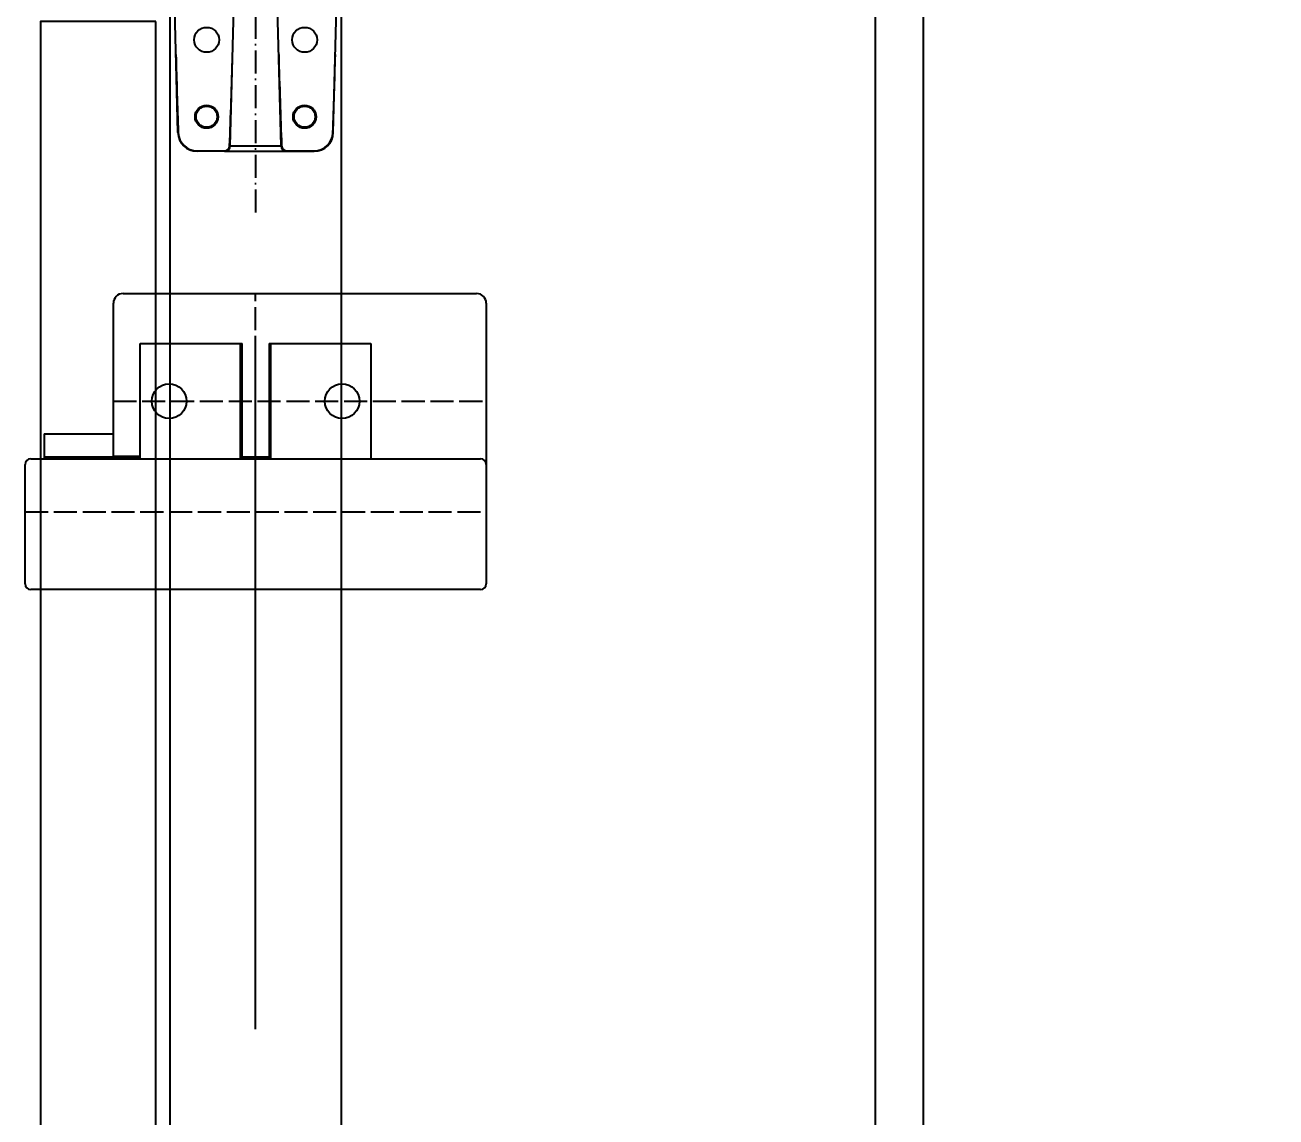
# Model space of a CAD drawing. Header units: millimetres. Extents: x 3615 to 23385, y 1892 to 17185.
# Drawn here: x 7265 to 7916, y 13649 to 14217 of the extents above; entities that cross this region are included whole.
import ezdxf

# ---------------------------------------------------------------- set-up
doc = ezdxf.new("R2010")
doc.units = ezdxf.units.MM
doc.header["$MEASUREMENT"] = 0
doc.linetypes.add('ACAD_ISO02W100', pattern=[15, 12, -3])
doc.linetypes.add('ACAD_ISO10W100', pattern=[18, 12, -3, 0, -3])
for name, color, linetype in [('Centerline', 1, 'ACAD_ISO10W100'), ('CONT_25', 1, 'Continuous'), ('CONT_35', 2, 'Continuous'), ('CONT_50', 5, 'Continuous'), ('DASH_25', 1, 'ACAD_ISO02W100'), ('DASHD_25', 1, 'ACAD_ISO10W100'), ('DIM_35', 7, 'Continuous'), ('Machinery', 94, 'Continuous')]:
    doc.layers.add(name, color=color, linetype=linetype)
doc.styles.add('ARIAL-N', font='ARIALN.TTF')
doc.dimstyles.new('KONE_30', dxfattribs={"dimscale": 30, "dimtxt": 3.5, "dimasz": 2.5, "dimexe": 1, "dimexo": 1, "dimgap": 1.5, "dimtad": 1, "dimdec": 0, "dimzin": 0, "dimdsep": 46, "dimtxsty": 'ARIAL-N', "dimcen": 0, "dimclrd": 256, "dimclre": 256, "dimclrt": 256, "dimadec": 1, "dimazin": 3, "dimtfac": 1, "dimtdec": 0, "dimtmove": 0, "dimatfit": 0, "dimfxl": 1, "dimtfill": 1, "dimtolj": 1, "dimtzin": 0, "dimarcsym": 0})

# ---------------------------------------------------------------- blocks, each defined once
blk = doc.blocks.new('M004650412_PL1_TopShaft')
at = {"layer": 'DASHD_25', "ltscale": 30}
blk.add_line((0, 0), (0, 6675), dxfattribs=at)
blk = doc.blocks.new('KONE-MAC-NMX11_51013591-SIDE')
at = {"layer": 'Centerline'}
blk.add_line((0, 449.29), (0, -595.14), dxfattribs=at)
at = {"layer": 'Machinery'}
for p, q in [((-13.24, -559.58), (-8.74, -387.5)), ((13.24, -559.58), (8.74, -387.5)), ((-40.44, -552.76), (-44.34, -403.7)), ((40.43, -552.76), (44.34, -403.7)), ((-13.22, -559.58), (13.24, -559.58)), ((-30.44, -562.23), (-16.24, -562.23)), ((-30.44, -562.23), (-30.44, -562.5)), ((-16.24, -562.5), (-30.44, -562.5)), ((-16.24, -562.5), (-16.24, -562.23)), ((-16.21, -562.5), (30.44, -562.5)), ((16.24, -562.23), (30.43, -562.23)), ((16.24, -562.23), (16.24, -562.5)), ((30.44, -562.5), (30.44, -562.23))]:
    blk.add_line(p, q, dxfattribs=at)
for centre, radius in [((-25.5, -504.5), 6.5), ((25.5, -504.5), 6.5), ((-25.5, -544.5), 6), ((-25.5, -544.5), 5.5), ((25.5, -544.5), 6), ((25.5, -544.5), 5.5)]:
    blk.add_circle(centre, radius, dxfattribs=at)
for centre, radius, start, end in [((4053.36, -405.56), 4096.24, 181.49044, 182.05976), ((-4053.36, -405.56), 4096.24, 357.94024, 358.50956), ((-30.44, -552.5), 10, 181.5, 270), ((-30.44, -552.43), 9.8, 182.10991, 270.04147), ((30.44, -552.43), 9.8, 269.95957, 357.89031), ((30.44, -552.5), 10, 270, 358.5), ((-16.24, -559.5), 3, 270, 358.5), ((-16.24, -559.5), 2.73, 270, 357.81709), ((16.24, -559.5), 3, 181.5, 270), ((16.24, -559.5), 2.73, 182.18291, 270)]:
    blk.add_arc(centre, radius, start, end, dxfattribs=at)
for centre, major_axis, start_param, end_param in [((-15, -512.03), (3, 114.6), -1.998217, -1.570796), ((15, -512.03), (-3, 114.6), 1.570796, 1.998217)]:
    blk.add_ellipse(centre, major_axis=major_axis, ratio=0.026168, start_param=start_param, end_param=end_param, dxfattribs=at)
for points, knots in [([(-40.44, -552.76), (-40.43, -552.78), (-40.33, -552.77), (-40.29, -552.78), (-40.24, -552.78)], [0, 0, 0, 0, 0.258798, 1, 1, 1, 1]), ([(40.24, -552.78), (40.29, -552.78), (40.33, -552.77), (40.43, -552.78), (40.43, -552.76)], [0, 0, 0, 0, 0.741201, 1, 1, 1, 1]), ([(-13.52, -559.6), (-13.45, -559.6), (-13.39, -559.58), (-13.25, -559.6), (-13.24, -559.58)], [0, 0, 0, 0, 0.742227, 1, 1, 1, 1]), ([(13.24, -559.58), (13.24, -559.6), (13.39, -559.58), (13.45, -559.6), (13.51, -559.6)], [0, 0, 0, 0, 0.257773, 1, 1, 1, 1])]:
    blk.add_open_spline(points, degree=3, knots=knots, dxfattribs=at)
blk = doc.blocks.new('M004650412_PL1_SEP')
at = {"layer": 'CONT_25', "ltscale": 18}
for p, q in [((-150, -850), (-150, -60)), ((-150, -60), (50, -60)), ((50, -60), (50, -850)), ((-150, -850), (50, -850)), ((-125, -1326), (-125, -950)), ((-125, -950), (125, -950)), ((125, -950), (125, -1326)), ((-125, -1326), (125, -1326))]:
    blk.add_line(p, q, dxfattribs=at)
at = {"layer": 'CONT_35', "ltscale": 18}
for p, q in [((-120, 15), (-110, 25)), ((110, 25), (-110, 25)), ((110, 25), (120, 15)), ((-120, 15), (-120, -30)), ((120, -30), (120, 15)), ((-112, -10.5), (-112, 10.5)), ((-98, 10.5), (-98, -10.5)), ((-83, 7), (-47, 7)), ((-18, 7), (18, 7)), ((47, 7), (83, 7)), ((98, -10.5), (98, 10.5)), ((112, 10.5), (112, -10.5)), ((-47, -7), (-83, -7)), ((18, -7), (-18, -7)), ((83, -7), (47, -7)), ((-171, -34), (-171, -30)), ((171, -30), (-171, -30)), ((171, -30), (171, -34)), ((-175, -34), (-171, -34)), ((-175, -34), (-175, -1410)), ((171, -34), (175, -34)), ((175, -1410), (175, -34)), ((118, -106), (118, -78)), ((130, -78), (130, -106)), ((118, -286), (118, -258)), ((130, -258), (130, -286)), ((118, -466), (118, -438)), ((130, -438), (130, -466)), ((118, -646), (118, -618)), ((130, -618), (130, -646)), ((118, -826), (118, -798)), ((130, -798), (130, -826)), ((220, -1152.225197), (175, -1152.225197)), ((220, -1152.225197), (230, -1162.225197)), ((194.5, -1160.225197), (215.5, -1160.225197)), ((230, -1382.225197), (230, -1162.225197)), ((215.5, -1174.225197), (194.5, -1174.225197)), ((198, -1225.225197), (198, -1189.225197)), ((212, -1189.225197), (212, -1225.225197)), ((198, -1290.225197), (198, -1254.225197)), ((212, -1254.225197), (212, -1290.225197)), ((198, -1355.225197), (198, -1319.225197)), ((212, -1319.225197), (212, -1355.225197)), ((194.5, -1370.225197), (215.5, -1370.225197)), ((215.5, -1384.225197), (194.5, -1384.225197)), ((230, -1382.225197), (220, -1392.225197)), ((175, -1392.225197), (220, -1392.225197)), ((-171, -1410), (-175, -1410)), ((-140, -1410), (-171, -1410)), ((171, -1410), (140, -1410)), ((175, -1410), (171, -1410))]:
    blk.add_line(p, q, dxfattribs=at)
at = {"layer": 'CONT_35'}
blk.add_line((-140, -1410), (140, -1410), dxfattribs=at)
at = {"layer": 'CONT_35', "ltscale": 18}
for centre, radius, start, end in [((-105, 10.5), 7, 0, 180), ((105, 10.5), 7, 0, 180), ((-83, 0), 7, 90, 270), ((-47, 0), 7, 270, 90), ((-18, 0), 7, 90, 270), ((18, 0), 7, 270, 90), ((47, 0), 7, 90, 270), ((83, 0), 7, 270, 90), ((-105, -10.5), 7, 180, 0), ((105, -10.5), 7, 180, 0), ((124, -78), 6, 0, 180), ((124, -106), 6, 180, 0), ((124, -258), 6, 0, 180), ((124, -286), 6, 180, 0), ((124, -438), 6, 0, 180), ((124, -466), 6, 180, 0), ((124, -618), 6, 0, 180), ((124, -646), 6, 180, 0), ((124, -798), 6, 0, 180), ((124, -826), 6, 180, 0), ((194.5, -1167.225197), 7, 90, 270), ((215.5, -1167.225197), 7, 270, 90), ((205, -1189.225197), 7, 0, 180), ((205, -1225.225197), 7, 180, 0), ((205, -1254.225197), 7, 0, 180), ((205, -1290.225197), 7, 180, 0), ((205, -1319.225197), 7, 0, 180), ((205, -1355.225197), 7, 180, 0), ((194.5, -1377.225197), 7, 90, 270), ((215.5, -1377.225197), 7, 270, 90)]:
    blk.add_arc(centre, radius, start, end, dxfattribs=at)
blk = doc.blocks.new('M004650412_PL1_Machine_Fixing')
at = {"layer": 'CONT_35'}
for p, q in [((-69, -636.5), (115, -636.5)), ((-74, -721.33), (-74, -641.5)), ((120, -641.5), (120, -787.5)), ((-60, -722.5), (-60, -662.5)), ((-60, -662.5), (-7, -662.5)), ((-7.81, -722.5), (-7.81, -662.5)), ((-7, -722.5), (-7, -662.5)), ((7, -662.5), (7, -722.5)), ((7, -662.5), (60, -662.5)), ((7.81, -662.5), (7.81, -722.5)), ((60, -662.5), (60, -722.5)), ((-110, -709.5), (-110, -722.5)), ((-110, -709.5), (-74, -709.5)), ((-117, -722.5), (117, -722.5)), ((-110, -721.5), (-60, -721.5)), ((-60, -721.33), (-74, -721.33)), ((-7, -721.5), (7, -721.5)), ((-120, -787.5), (-120, -725.5)), ((117, -790.5), (-117, -790.5))]:
    blk.add_line(p, q, dxfattribs=at)
for centre in [(-45, -692.5), (45, -692.5)]:
    blk.add_circle(centre, 9, dxfattribs=at)
for centre, radius, start, end in [((-69, -641.5), 5, 90, 180), ((115, -641.5), 5, 0, 90), ((-117, -725.5), 3, 90, 180), ((117, -725.5), 3, 0, 90), ((-117, -787.5), 3, 180, 270), ((117, -787.5), 3, 270, 0)]:
    blk.add_arc(centre, radius, start, end, dxfattribs=at)
at = {"layer": 'DASH_25'}
for p, q in [((0, -790.5), (0, -636.5)), ((-74, -692.5), (120, -692.5)), ((-120, -750), (120, -750))]:
    blk.add_line(p, q, dxfattribs=at)
blk.add_blockref('M004650412_PL1_SEP', (497.5, -400))
blk = doc.blocks.new('M004650412_PL1_Shaft_TopSectionView')
at = {"layer": 'CONT_50'}
for points in [[(-44.5, 6225), (44.5, 6225), (44.5, 3725), (-44.5, 3725)], [(-52, 4845), (-112, 4845), (-112, 3725), (-52, 3725)]]:
    blk.add_lwpolyline(points, close=True, dxfattribs=at)
for name, p in [('M004650412_PL1_TopShaft', (0, 0)), ('M004650412_PL1_Machine_Fixing', (0, 5340)), ('KONE-MAC-NMX11_51013591-SIDE', (0, 5340))]:
    blk.add_blockref(name, p)
blk = doc.blocks.new('*D76')
at = {"layer": 'Defpoints', "color": 0, "transparency": 16777216}
for p in [(7384.66, 14714.28), (8844.66, 11249.28), (9915.33, 11249.28)]:
    blk.add_point(p, dxfattribs=at)
at = {"layer": 'DIM_35', "lineweight": -2, "transparency": 16777216}
for p, q in [((7414.66, 14714.28), (9945.33, 14714.28)), ((9915.33, 14639.28), (9915.33, 11324.28)), ((8874.66, 11249.28), (9945.33, 11249.28))]:
    blk.add_line(p, q, dxfattribs=at)
at = {"layer": 'DIM_35', "transparency": 16777216}
for points in [[(9902.83, 14639.28), (9927.83, 14639.28), (9915.33, 14714.28)], [(9902.83, 11324.28), (9927.83, 11324.28), (9915.33, 11249.28)]]:
    blk.add_solid(points, dxfattribs=at)
at = {"layer": 'DIM_35', "transparency": 16777216, "insert": (9816.72, 12981.78), "char_height": 105, "attachment_point": 5, "rotation": 90, "style": 'ARIAL-N', "bg_fill": 3, "box_fill_scale": 1.25, "bg_fill_color": 256, "bg_fill_true_color": 13158600, "bg_fill_transparency": 0}
blk.add_mtext('\\A1;3465', dxfattribs=at)

msp = doc.modelspace()

# ---------------------------------------------------------------- block references
msp.add_blockref('M004650412_PL1_Shaft_TopSectionView', (7384.66, 9374.28))

# ---------------------------------------------------------------- next in the draw order: dimensions: what is measured, and where the dimension line sits
at = {"layer": 'DIM_35'}
dim = msp.add_linear_dim(base=(9915.33, 11249.28), p1=(7384.66, 14714.28), p2=(8844.66, 11249.28), angle=90, dimstyle='KONE_30', dxfattribs=at)
dim.commit()
dim.dimension.update_dxf_attribs({"geometry": '*D76', "text_midpoint": (9915.33, 12981.78), "dimtype": 160})

doc.saveas('drawing.dxf')
